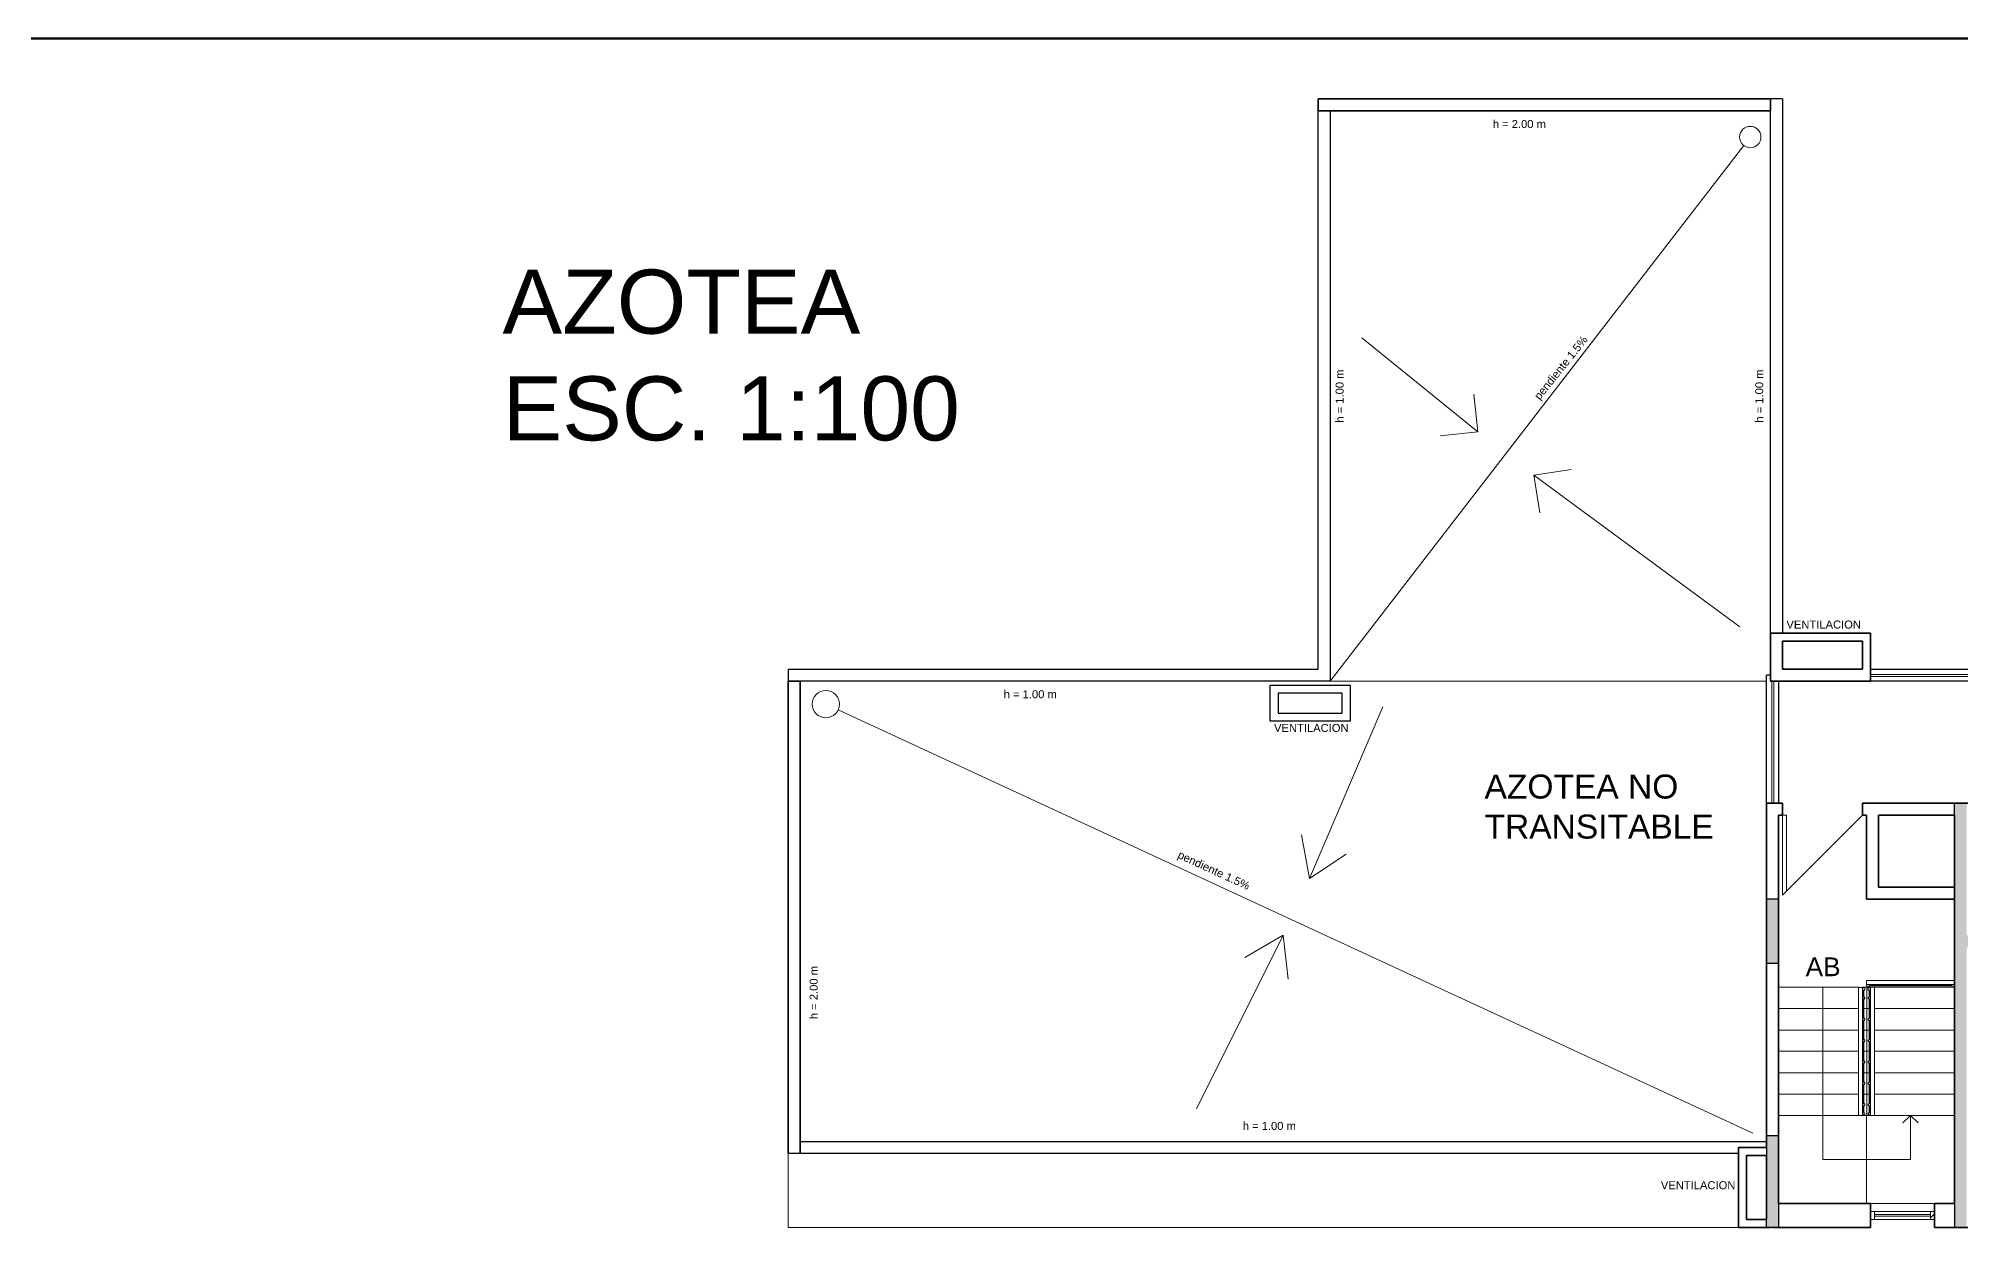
# Model space of a CAD drawing. Header units: metres. Extents: x 42 to 294, y -52 to 32.
# Drawn here: x 167.79 to 191.81, y -11.51 to 3.34 of the extents above; entities that cross this region are included whole.
import ezdxf

# ---------------------------------------------------------------- set-up
doc = ezdxf.new("R2010")
doc.units = ezdxf.units.M
doc.header["$LTSCALE"] = 0.15
doc.layers.get('0').update_dxf_attribs({"lineweight": 20})
for name, color, linetype, lineweight in [('A-DOORSYM', 1, 'Continuous', 9), ('A-FLORHRM', 1, 'Continuous', 9), ('A-FLOROTM', 6, 'Continuous', 13), ('A-FLORSTM', 2, 'Continuous', 9), ('A-WALL', 2, 'Continuous', 30), ('A-WALLCWM', 6, 'Continuous', 9), ('RECUADRO', 82, 'Continuous', 50)]:
    doc.layers.add(name, color=color, linetype=linetype, lineweight=lineweight)
doc.layers.add('Hatch', color=8, linetype='Continuous')
doc.styles.get("Standard").update_dxf_attribs({"font": 'arial.ttf', "height": 0.15})

# ---------------------------------------------------------------- blocks, each defined once
blk = doc.blocks.new('Barandilla - 30 mm-1-08 Azotea')
at = {"layer": 'A-FLORHRM'}
for p, q in [((0.015, 0.016), (-0.015, 0.016)), ((-0.015, 0.016), (-0.015, -0.014)), ((0.015, -0.014), (0.015, 0.016)), ((-0.015, -0.014), (0.015, -0.014))]:
    blk.add_line(p, q, dxfattribs=at)
blk = doc.blocks.new('Barandilla - 30 mm-2-08 Azotea')
at = {"layer": 'A-FLORHRM'}
for points in [[(-0.015, 0), (-0.015, 0.004), (-0.013, 0.007), (-0.011, 0.01), (-0.009, 0.012), (-0.005, 0.014), (-0.002, 0.015), (0.002, 0.015), (0.005, 0.014), (0.009, 0.012), (0.011, 0.01), (0.013, 0.007), (0.015, 0.004), (0.015, 0)], [(0.015, 0), (0.015, -0.004), (0.013, -0.007), (0.011, -0.01), (0.009, -0.012), (0.005, -0.014), (0.002, -0.015), (-0.002, -0.015), (-0.005, -0.014), (-0.009, -0.012), (-0.011, -0.01), (-0.013, -0.007), (-0.015, -0.004), (-0.015, 0)]]:
    blk.add_lwpolyline(points, dxfattribs=at)
blk = doc.blocks.new('Barandilla - 30 mm-3-08 Azotea')
at = {"layer": 'A-FLORHRM'}
for points in [[(-0.015, 0), (-0.015, 0.004), (-0.013, 0.007), (-0.011, 0.01), (-0.009, 0.012), (-0.005, 0.014), (-0.002, 0.015), (0.002, 0.015), (0.005, 0.014), (0.009, 0.012), (0.011, 0.01), (0.013, 0.007), (0.015, 0.004), (0.015, 0)], [(0.015, 0), (0.015, -0.004), (0.013, -0.007), (0.011, -0.01), (0.009, -0.012), (0.005, -0.014), (0.002, -0.015), (-0.002, -0.015), (-0.005, -0.014), (-0.009, -0.012), (-0.011, -0.01), (-0.013, -0.007), (-0.015, -0.004), (-0.015, 0)]]:
    blk.add_lwpolyline(points, dxfattribs=at)
blk = doc.blocks.new('Barandilla - 30 mm-4-08 Azotea')
at = {"layer": 'A-FLORHRM'}
for points in [[(-0.015, 0), (-0.015, 0.004), (-0.013, 0.007), (-0.011, 0.01), (-0.009, 0.012), (-0.005, 0.014), (-0.002, 0.015), (0.002, 0.015), (0.005, 0.014), (0.009, 0.012), (0.011, 0.01), (0.013, 0.007), (0.015, 0.004), (0.015, 0)], [(0.015, 0), (0.015, -0.004), (0.013, -0.007), (0.011, -0.01), (0.009, -0.012), (0.005, -0.014), (0.002, -0.015), (-0.002, -0.015), (-0.005, -0.014), (-0.009, -0.012), (-0.011, -0.01), (-0.013, -0.007), (-0.015, -0.004), (-0.015, 0)]]:
    blk.add_lwpolyline(points, dxfattribs=at)
blk = doc.blocks.new('Barandilla - 30 mm-5-08 Azotea')
at = {"layer": 'A-FLORHRM'}
for points in [[(-0.015, 0), (-0.015, 0.004), (-0.013, 0.007), (-0.011, 0.01), (-0.009, 0.012), (-0.005, 0.014), (-0.002, 0.015), (0.002, 0.015), (0.005, 0.014), (0.009, 0.012), (0.011, 0.01), (0.013, 0.007), (0.015, 0.004), (0.015, 0)], [(0.015, 0), (0.015, -0.004), (0.013, -0.007), (0.011, -0.01), (0.009, -0.012), (0.005, -0.014), (0.002, -0.015), (-0.002, -0.015), (-0.005, -0.014), (-0.009, -0.012), (-0.011, -0.01), (-0.013, -0.007), (-0.015, -0.004), (-0.015, 0)]]:
    blk.add_lwpolyline(points, dxfattribs=at)
blk = doc.blocks.new('Barandilla - Barandilla-35-08 Azotea')
at = {"layer": 'A-FLORHRM'}
for p, q in [((16.434, 0.919), (16.484, 0.919)), ((16.434, 0.919), (16.434, -0.681)), ((16.484, 0.919), (16.484, 0.915)), ((16.484, 0.885), (16.484, -0.681)), ((16.496, 0.919), (16.496, 0.915)), ((16.496, 0.919), (16.501, 0.919)), ((16.496, 0.885), (16.496, 0.801)), ((16.496, 0.771), (16.496, 0.534)), ((16.501, 0.919), (16.501, 0.915)), ((16.501, 0.885), (16.501, 0.801)), ((16.501, 0.771), (16.501, 0.534)), ((16.496, 0.505), (16.496, 0.267)), ((16.501, 0.505), (16.501, 0.267)), ((16.496, 0.238), (16.496, 0.001)), ((16.501, 0.238), (16.501, 0.001)), ((16.496, -0.029), (16.496, -0.266)), ((16.501, -0.029), (16.501, -0.266)), ((16.496, -0.296), (16.496, -0.533)), ((16.501, -0.296), (16.501, -0.533)), ((16.484, -0.681), (16.434, -0.681)), ((16.496, -0.562), (16.496, -0.646)), ((16.496, -0.675), (16.496, -0.681)), ((16.501, -0.681), (16.496, -0.681)), ((16.501, -0.562), (16.501, -0.646)), ((16.501, -0.675), (16.501, -0.681))]:
    blk.add_line(p, q, dxfattribs=at)
at = {"layer": 'A-FLORHRM', "extrusion": (0, 0, -1), "zscale": -1}
for name, p in [('Barandilla - 30 mm-1-08 Azotea', (-16.499, 0.899)), ('Barandilla - 30 mm-3-08 Azotea', (-16.499, 0.786)), ('Barandilla - 30 mm-4-08 Azotea', (-16.499, 0.519)), ('Barandilla - 30 mm-5-08 Azotea', (-16.499, 0.253)), ('Barandilla - 30 mm-5-08 Azotea', (-16.499, -0.014)), ('Barandilla - 30 mm-5-08 Azotea', (-16.499, -0.281)), ('Barandilla - 30 mm-5-08 Azotea', (-16.499, -0.548)), ('Barandilla - 30 mm-2-08 Azotea', (-16.499, -0.661))]:
    blk.add_blockref(name, p, dxfattribs=at)
blk = doc.blocks.new('Barandilla - 30 mm-9-08 Azotea')
at = {"layer": 'A-FLORHRM'}
for p, q in [((0.015, 0.016), (-0.015, 0.016)), ((-0.015, 0.016), (-0.015, -0.014)), ((0.015, -0.014), (0.015, 0.016)), ((-0.015, -0.014), (0.015, -0.014))]:
    blk.add_line(p, q, dxfattribs=at)
blk = doc.blocks.new('Barandilla - 30 mm-10-08 Azotea')
at = {"layer": 'A-FLORHRM'}
for points in [[(-0.015, 0), (-0.015, 0.004), (-0.013, 0.007), (-0.011, 0.01), (-0.009, 0.012), (-0.005, 0.014), (-0.002, 0.015), (0.002, 0.015), (0.005, 0.014), (0.009, 0.012), (0.011, 0.01), (0.013, 0.007), (0.015, 0.004), (0.015, 0)], [(0.015, 0), (0.015, -0.004), (0.013, -0.007), (0.011, -0.01), (0.009, -0.012), (0.005, -0.014), (0.002, -0.015), (-0.002, -0.015), (-0.005, -0.014), (-0.009, -0.012), (-0.011, -0.01), (-0.013, -0.007), (-0.015, -0.004), (-0.015, 0)]]:
    blk.add_lwpolyline(points, dxfattribs=at)
blk = doc.blocks.new('Barandilla - 30 mm-8-08 Azotea')
at = {"layer": 'A-FLORHRM'}
for points in [[(-0.015, 0), (-0.015, 0.004), (-0.013, 0.007), (-0.011, 0.01), (-0.009, 0.012), (-0.005, 0.014), (-0.002, 0.015), (0.002, 0.015), (0.005, 0.014), (0.009, 0.012), (0.011, 0.01), (0.013, 0.007), (0.015, 0.004), (0.015, 0)], [(0.015, 0), (0.015, -0.004), (0.013, -0.007), (0.011, -0.01), (0.009, -0.012), (0.005, -0.014), (0.002, -0.015), (-0.002, -0.015), (-0.005, -0.014), (-0.009, -0.012), (-0.011, -0.01), (-0.013, -0.007), (-0.015, -0.004), (-0.015, 0)]]:
    blk.add_lwpolyline(points, dxfattribs=at)
blk = doc.blocks.new('Barandilla - 30 mm-7-08 Azotea')
at = {"layer": 'A-FLORHRM'}
for points in [[(-0.015, 0), (-0.015, 0.004), (-0.013, 0.007), (-0.011, 0.01), (-0.009, 0.012), (-0.005, 0.014), (-0.002, 0.015), (0.002, 0.015), (0.005, 0.014), (0.009, 0.012), (0.011, 0.01), (0.013, 0.007), (0.015, 0.004), (0.015, 0)], [(0.015, 0), (0.015, -0.004), (0.013, -0.007), (0.011, -0.01), (0.009, -0.012), (0.005, -0.014), (0.002, -0.015), (-0.002, -0.015), (-0.005, -0.014), (-0.009, -0.012), (-0.011, -0.01), (-0.013, -0.007), (-0.015, -0.004), (-0.015, 0)]]:
    blk.add_lwpolyline(points, dxfattribs=at)
blk = doc.blocks.new('Barandilla - 30 mm-6-08 Azotea')
at = {"layer": 'A-FLORHRM'}
for points in [[(-0.015, 0), (-0.015, 0.004), (-0.013, 0.007), (-0.011, 0.01), (-0.009, 0.012), (-0.005, 0.014), (-0.002, 0.015), (0.002, 0.015), (0.005, 0.014), (0.009, 0.012), (0.011, 0.01), (0.013, 0.007), (0.015, 0.004), (0.015, 0)], [(0.015, 0), (0.015, -0.004), (0.013, -0.007), (0.011, -0.01), (0.009, -0.012), (0.005, -0.014), (0.002, -0.015), (-0.002, -0.015), (-0.005, -0.014), (-0.009, -0.012), (-0.011, -0.01), (-0.013, -0.007), (-0.015, -0.004), (-0.015, 0)]]:
    blk.add_lwpolyline(points, dxfattribs=at)
blk = doc.blocks.new('Barandilla - Barandilla-27-08 Azotea')
at = {"layer": 'A-FLORHRM'}
for p, q in [((16.567, 0.919), (16.567, 0.915)), ((16.567, 0.885), (16.567, 0.801)), ((16.567, 0.771), (16.567, 0.534)), ((16.572, 0.919), (16.572, 0.915)), ((16.572, 0.885), (16.572, 0.801)), ((16.572, 0.771), (16.572, 0.534)), ((16.585, 0.919), (16.585, 0.915)), ((16.585, 0.885), (16.585, -0.681)), ((16.635, 0.919), (16.635, -0.681)), ((16.567, 0.505), (16.567, 0.267)), ((16.572, 0.505), (16.572, 0.267)), ((16.567, 0.238), (16.567, 0.001)), ((16.572, 0.238), (16.572, 0.001)), ((16.567, -0.029), (16.567, -0.266)), ((16.572, -0.029), (16.572, -0.266)), ((16.567, -0.296), (16.567, -0.533)), ((16.572, -0.296), (16.572, -0.533)), ((16.567, -0.562), (16.567, -0.646)), ((16.567, -0.675), (16.567, -0.681)), ((16.572, -0.681), (16.567, -0.681)), ((16.572, -0.562), (16.572, -0.646)), ((16.572, -0.675), (16.572, -0.681)), ((16.635, -0.681), (16.585, -0.681))]:
    blk.add_line(p, q, dxfattribs=at)
for name, p in [('Barandilla - 30 mm-9-08 Azotea', (16.57, 0.899)), ('Barandilla - 30 mm-8-08 Azotea', (16.57, 0.786)), ('Barandilla - 30 mm-8-08 Azotea', (16.57, 0.519)), ('Barandilla - 30 mm-8-08 Azotea', (16.57, 0.253)), ('Barandilla - 30 mm-8-08 Azotea', (16.57, -0.014)), ('Barandilla - 30 mm-7-08 Azotea', (16.57, -0.281)), ('Barandilla - 30 mm-6-08 Azotea', (16.57, -0.548)), ('Barandilla - 30 mm-10-08 Azotea', (16.57, -0.661))]:
    blk.add_blockref(name, p, dxfattribs=at)
blk = doc.blocks.new('Montante rectangular - Montante rectangular - 5x10 cm Aluminio-31-08 Azotea')
at = {"layer": 'A-WALLCWM'}
h = blk.add_hatch(dxfattribs=at)
h.set_pattern_fill('FP1_1', color=256, style=0, pattern_type=2)
h.set_pattern_definition([(225, (0.166, -0.019), (0.25173, -0.25173), []), (225, (0.166, -0.4), (0.25173, -0.25173), [])])
h.paths.add_polyline_path([(-0.05, 0.05), (-0.05, -0.05), (0, -0.05), (0, 0.05)], flags=0)
at = {"layer": 'A-WALLCWM', "lineweight": 13}
for p, q in [((-0.05, 0.05), (-0.05, -0.05)), ((0, 0.05), (-0.05, 0.05)), ((0, -0.05), (0, 0.05)), ((-0.05, -0.05), (0, -0.05))]:
    blk.add_line(p, q, dxfattribs=at)
blk = doc.blocks.new('Barandilla - 30 mm-0-08 Azotea')
at = {"layer": 'A-FLORHRM'}
for p, q in [((0.015, 0.016), (-0.015, 0.016)), ((-0.015, 0.016), (-0.015, -0.014)), ((0.015, -0.014), (0.015, 0.016)), ((-0.015, -0.014), (0.015, -0.014))]:
    blk.add_line(p, q, dxfattribs=at)
blk = doc.blocks.new('Barandilla - 30 mm-17-08 Azotea')
at = {"layer": 'A-FLORHRM'}
for start, end in [(0, 180), (180, 360)]:
    blk.add_arc((0, 0), 0.015, start, end, dxfattribs=at)
blk = doc.blocks.new('Barandilla - Barandilla-34-08 Azotea')
at = {"layer": 'A-FLORHRM'}
for p, q in [((16.534, 1.004), (16.534, 0.954)), ((17.634, 1.004), (16.534, 1.004)), ((16.534, 0.954), (16.538, 0.954)), ((16.534, 0.942), (16.534, 0.937)), ((16.538, 0.942), (16.534, 0.942)), ((16.534, 0.937), (16.538, 0.937)), ((16.568, 0.954), (17.614, 0.954)), ((17.599, 0.942), (16.568, 0.942)), ((16.568, 0.937), (17.599, 0.937)), ((17.614, 0.954), (17.634, 0.954)), ((17.634, 0.942), (17.628, 0.942)), ((17.628, 0.937), (17.634, 0.937))]:
    blk.add_line(p, q, dxfattribs=at)
at = {"layer": 'A-FLORHRM', "rotation": 89.99999999999982}
for name, p in [('Barandilla - 30 mm-0-08 Azotea', (16.554, 0.939)), ('Barandilla - 30 mm-17-08 Azotea', (17.614, 0.939))]:
    blk.add_blockref(name, p, dxfattribs=at)
blk = doc.blocks.new('Panel de sistema - Acristalado-26-08 Azotea')
at = {"layer": 'A-WALLCWM'}
for p, q in [((0.35, 0.01), (-0.35, 0.01)), ((-0.35, 0.01), (-0.35, -0.01)), ((0.35, -0.01), (0.35, 0.01)), ((-0.35, -0.01), (0.35, -0.01))]:
    blk.add_line(p, q, dxfattribs=at)
blk = doc.blocks.new('Montante rectangular - Montante rectangular - 5x10 cm Aluminio-28-08 Azotea')
at = {"layer": 'A-WALLCWM'}
h = blk.add_hatch(dxfattribs=at)
h.set_pattern_fill('FP1_2', color=256, style=0, pattern_type=2)
h.set_pattern_definition([(315, (-0.174, -0.019), (0.25173, 0.25173), []), (315, (-0.174, -0.4), (0.25173, 0.25173), [])])
h.paths.add_polyline_path([(-0.05, 0.05), (0, 0.05), (0, -0.05), (-0.05, -0.05)], flags=0)
at = {"layer": 'A-WALLCWM', "lineweight": 13}
for p, q in [((-0.05, 0.05), (0, 0.05)), ((-0.05, -0.05), (-0.05, 0.05)), ((0, 0.05), (0, -0.05)), ((0, -0.05), (-0.05, -0.05))]:
    blk.add_line(p, q, dxfattribs=at)
blk = doc.blocks.new('Montante rectangular - Montante rectangular - 5x10 cm Aluminio-29-08 Azotea')
at = {"layer": 'A-WALLCWM'}
for p, q in [((17.334, -1.881), (16.634, -1.881)), ((17.334, -1.981), (16.634, -1.981))]:
    blk.add_line(p, q, dxfattribs=at)
blk = doc.blocks.new('Barandilla - Barandilla-22-08 Azotea')
at = {"layer": 'A-FLORHRM'}
for p, q in [((15.377, 4.744), (15.352, 4.744)), ((15.352, 4.744), (15.352, 3.219)), ((15.377, 3.219), (15.377, 4.744)), ((15.352, 3.219), (15.377, 3.219))]:
    blk.add_line(p, q, dxfattribs=at)
blk = doc.blocks.new('Barandilla - Barandilla-24-08 Azotea')
at = {"layer": 'A-FLORHRM'}
for p, q in [((16.584, 4.826), (16.584, 4.801)), ((21.374, 4.826), (16.584, 4.826)), ((21.374, 4.801), (21.374, 4.826)), ((16.584, 4.801), (21.374, 4.801))]:
    blk.add_line(p, q, dxfattribs=at)

msp = doc.modelspace()

# ---------------------------------------------------------------- hatches: boundary and pattern name
at = {"layer": 'Hatch'}
msp.add_hatch(color=256, dxfattribs=at).paths.add_polyline_path([(195.182, -7.863), (195.182, -6.363), (195.182, -6.213), (195.032, -6.213), (195.032, -6.363), (195.032, -7.863), (193.532, -7.863), (193.532, -6.363), (193.532, -6.213), (193.382, -6.213), (193.382, -6.363), (193.382, -7.863), (191.882, -7.863), (191.882, -6.363), (191.882, -6.213), (191.732, -6.213), (191.732, -6.363), (191.732, -7.263), (191.732, -7.413), (191.732, -11.213), (191.732, -11.513), (191.882, -11.513), (191.882, -11.213), (191.882, -8.013), (195.182, -8.013)])
at = {"layer": 'Hatch', "ltscale": 0.2}
for points in [[(189.532, -7.413), (189.382, -7.413), (189.382, -8.213), (189.532, -8.213)], [(189.532, -10.713), (189.532, -10.363), (189.382, -10.363), (189.382, -10.713), (189.382, -11.513), (189.532, -11.513)]]:
    msp.add_hatch(color=256, dxfattribs=at).paths.add_polyline_path(points)

# ---------------------------------------------------------------- linework, layer by layer
for p, q in [((183.932, -4.688), (189.097, 2.003)), ((184.325, -0.401), (185.776, -1.575)), ((185.776, -1.575), (185.725, -1.103)), ((185.776, -1.575), (185.303, -1.624)), ((186.476, -2.116), (186.946, -2.045)), ((189.048, -4.008), (186.476, -2.116)), ((186.476, -2.116), (186.549, -2.586)), ((183.932, -4.688), (189.382, -4.688)), ((183.67, -7.153), (184.588, -5.011)), ((189.211, -10.337), (177.783, -5.046)), ((183.67, -7.153), (183.574, -6.61)), ((183.67, -7.153), (184.129, -6.848)), ((183.341, -7.863), (182.26, -10.031)), ((183.341, -7.863), (182.865, -8.141)), ((183.341, -7.863), (183.406, -8.41))]:
    msp.add_line(p, q)
for centre, radius in [((189.179, 2.109), 0.134), ((177.629, -4.975), 0.17)]:
    msp.add_circle(centre, radius)
at = {"layer": 'A-DOORSYM', "lineweight": 13}
for p, q in [((189.582, -6.363), (189.582, -7.363)), ((189.582, -7.363), (190.582, -6.363)), ((189.582, -7.363), (190.582, -6.363)), ((189.632, -6.363), (189.582, -6.363)), ((189.632, -6.363), (189.632, -7.313))]:
    msp.add_line(p, q, dxfattribs=at)
at = {"layer": 'A-FLOROTM'}
for p, q in [((190.582, -8.513), (190.594, -8.513)), ((190.599, -8.513), (191.732, -8.513)), ((177.157, -10.588), (177.157, -11.513)), ((177.157, -11.513), (189.032, -11.513))]:
    msp.add_line(p, q, dxfattribs=at)
at = {"layer": 'A-FLORSTM'}
for p, q in [((189.537, -10.113), (189.537, -8.513)), ((190.087, -10.113), (190.087, -8.513)), ((190.637, -10.113), (190.637, -8.513)), ((190.532, -8.78), (189.537, -8.78)), ((190.594, -8.78), (190.582, -8.78)), ((190.637, -8.78), (190.599, -8.78)), ((190.637, -8.78), (190.665, -8.78)), ((190.67, -8.78), (190.683, -8.78)), ((190.733, -8.78), (191.732, -8.78)), ((190.532, -9.047), (189.537, -9.047)), ((190.594, -9.047), (190.582, -9.047)), ((190.637, -9.047), (190.599, -9.047)), ((190.637, -9.047), (190.665, -9.047)), ((190.67, -9.047), (190.683, -9.047)), ((190.733, -9.047), (191.732, -9.047)), ((190.532, -9.313), (189.537, -9.313)), ((190.594, -9.313), (190.582, -9.313)), ((190.637, -9.313), (190.599, -9.313)), ((190.637, -9.313), (190.665, -9.313)), ((190.67, -9.313), (190.683, -9.313)), ((190.733, -9.313), (191.732, -9.313)), ((190.532, -9.58), (189.537, -9.58)), ((190.594, -9.58), (190.582, -9.58)), ((190.637, -9.58), (190.599, -9.58)), ((190.637, -9.58), (190.665, -9.58)), ((190.67, -9.58), (190.683, -9.58)), ((190.733, -9.58), (191.732, -9.58)), ((190.532, -9.847), (189.537, -9.847)), ((190.594, -9.847), (190.582, -9.847)), ((190.637, -9.847), (190.599, -9.847)), ((190.637, -9.847), (190.665, -9.847)), ((190.67, -9.847), (190.683, -9.847)), ((190.733, -9.847), (191.732, -9.847)), ((190.532, -10.113), (189.537, -10.113)), ((189.537, -11.213), (189.537, -10.113)), ((190.087, -10.113), (190.087, -10.663)), ((190.594, -10.113), (190.582, -10.113)), ((190.637, -10.113), (190.599, -10.113)), ((190.632, -10.113), (190.632, -11.213)), ((190.637, -10.113), (190.665, -10.113)), ((190.67, -10.113), (190.683, -10.113)), ((190.733, -10.113), (191.732, -10.113)), ((191.087, -10.208), (191.182, -10.113)), ((191.276, -10.208), (191.182, -10.113)), ((191.182, -10.663), (191.182, -10.113)), ((190.087, -10.663), (191.182, -10.663)), ((191.482, -11.213), (190.682, -11.213))]:
    msp.add_line(p, q, dxfattribs=at)
at = {"layer": 'A-WALL', "lineweight": 35}
for p, q in [((189.432, 2.587), (183.782, 2.587)), ((183.782, 2.587), (183.782, 2.437)), ((183.782, 2.437), (189.432, 2.437)), ((189.432, 2.437), (189.432, 2.587)), ((189.432, -4.088), (189.432, -4.688)), ((190.682, -4.088), (189.432, -4.088)), ((189.582, -4.538), (189.582, -4.188)), ((189.582, -4.188), (190.582, -4.188)), ((190.582, -4.188), (190.582, -4.538)), ((190.682, -4.688), (190.682, -4.088)), ((190.582, -4.538), (189.582, -4.538)), ((177.157, -4.688), (177.157, -10.588)), ((177.307, -4.688), (177.157, -4.688)), ((177.307, -10.588), (177.307, -4.688)), ((189.432, -4.688), (190.682, -4.688)), ((189.582, -6.213), (189.382, -6.213)), ((189.382, -6.213), (189.382, -10.513)), ((189.582, -6.363), (189.582, -6.213)), ((196.732, -6.213), (190.582, -6.213)), ((190.582, -6.213), (190.582, -6.363)), ((189.532, -11.213), (189.532, -6.363)), ((189.532, -6.363), (189.582, -6.363)), ((190.582, -6.363), (190.632, -6.363)), ((190.632, -6.363), (190.632, -7.413)), ((190.782, -6.363), (191.732, -6.363)), ((190.782, -7.263), (190.782, -6.363)), ((191.732, -6.363), (191.732, -7.263)), ((190.632, -7.413), (191.732, -7.413)), ((191.732, -7.263), (190.782, -7.263)), ((191.732, -7.413), (191.732, -11.213)), ((189.032, -10.513), (189.032, -11.513)), ((189.382, -10.513), (189.032, -10.513)), ((189.132, -11.413), (189.132, -10.613)), ((189.132, -10.613), (189.382, -10.613)), ((189.382, -10.613), (189.382, -11.213)), ((189.382, -11.215), (189.382, -11.413)), ((190.682, -11.213), (189.532, -11.213)), ((190.682, -11.513), (190.682, -11.213)), ((191.732, -11.213), (191.482, -11.213)), ((191.482, -11.213), (191.482, -11.513)), ((189.032, -11.513), (189.432, -11.513)), ((189.382, -11.413), (189.132, -11.413)), ((189.382, -11.513), (189.382, -11.515)), ((189.457, -11.513), (190.682, -11.513)), ((191.482, -11.513), (192.344, -11.513))]:
    msp.add_line(p, q, dxfattribs=at)
at = {"layer": 'A-WALL'}
for p, q in [((183.782, -4.538), (183.782, 2.437)), ((183.932, 2.437), (183.932, -4.688)), ((189.582, 2.587), (189.432, 2.587)), ((189.432, -4.088), (189.432, 2.437)), ((189.582, 2.587), (189.582, -4.088)), ((177.157, -4.538), (183.782, -4.538)), ((177.157, -4.538), (177.157, -4.688)), ((190.682, -4.538), (195.472, -4.538)), ((183.932, -4.688), (177.307, -4.688)), ((183.182, -5.188), (183.182, -4.738)), ((183.182, -4.738), (184.182, -4.738)), ((184.182, -4.738), (184.182, -5.188)), ((189.382, -6.213), (189.382, -4.613)), ((189.432, -4.613), (189.382, -4.613)), ((189.532, -4.688), (189.532, -6.213)), ((195.472, -4.688), (190.682, -4.688)), ((183.282, -4.838), (183.282, -5.088)), ((184.082, -4.838), (183.282, -4.838)), ((184.082, -5.088), (184.082, -4.838)), ((184.182, -5.188), (183.182, -5.188)), ((183.282, -5.088), (184.082, -5.088)), ((177.307, -10.438), (189.382, -10.438)), ((189.032, -10.588), (177.157, -10.588))]:
    msp.add_line(p, q, dxfattribs=at)
at = {"layer": 'A-WALL', "lineweight": 13}
msp.add_line((189.432, -11.513), (189.457, -11.513), dxfattribs=at)
at = {"layer": 'Hatch'}
for p, q in [((191.732, -6.363), (191.732, -6.213)), ((191.732, -6.363), (191.732, -6.213)), ((191.732, -7.413), (191.732, -7.263)), ((191.732, -7.263), (191.732, -11.213)), ((191.732, -7.413), (191.732, -7.263)), ((191.732, -11.213), (191.732, -11.513)), ((191.732, -11.213), (191.732, -11.513))]:
    msp.add_line(p, q, dxfattribs=at)
at = {"layer": 'Hatch', "ltscale": 0.2}
for p, q in [((189.532, -7.413), (189.382, -7.413)), ((189.382, -7.413), (189.382, -8.213)), ((189.532, -8.213), (189.532, -7.413)), ((189.382, -8.213), (189.532, -8.213)), ((189.382, -10.363), (189.532, -10.363)), ((189.382, -10.363), (189.382, -10.713)), ((189.532, -10.363), (189.532, -10.713)), ((189.382, -11.513), (189.382, -10.713)), ((189.532, -10.713), (189.532, -11.513)), ((189.532, -11.513), (189.382, -11.513))]:
    msp.add_line(p, q, dxfattribs=at)
at = {"layer": 'RECUADRO', "ltscale": 0.1}
for p, q in [((125.791, 3.341), (167.791, 3.341)), ((167.791, 3.341), (209.791, 3.341))]:
    msp.add_line(p, q, dxfattribs=at)

# ---------------------------------------------------------------- block references
at = {"layer": 'A-FLORHRM'}
for name in ['Barandilla - Barandilla-22-08 Azotea', 'Barandilla - Barandilla-24-08 Azotea', 'Barandilla - Barandilla-34-08 Azotea', 'Barandilla - Barandilla-27-08 Azotea']:
    msp.add_blockref(name, (174.098, -9.433), dxfattribs=at)
at = {"layer": 'A-WALLCWM', "rotation": 180}
msp.add_blockref('Montante rectangular - Montante rectangular - 5x10 cm Aluminio-31-08 Azotea', (190.682, -11.363), dxfattribs=at)
at = {"layer": 'A-WALLCWM'}
for name, p in [('Montante rectangular - Montante rectangular - 5x10 cm Aluminio-29-08 Azotea', (174.098, -9.433)), ('Panel de sistema - Acristalado-26-08 Azotea', (191.082, -11.363))]:
    msp.add_blockref(name, p, dxfattribs=at)
at = {"layer": 'A-WALLCWM', "extrusion": (0, 0, -1), "rotation": 180}
msp.add_blockref('Montante rectangular - Montante rectangular - 5x10 cm Aluminio-28-08 Azotea', (-191.482, -11.363), dxfattribs=at)

# ---------------------------------------------------------------- texts
at = {"ltscale": 0.1, "attachment_point": 1}
for s, insert, char_height, width in [('{\\fArial|b0|i0|c0|p34;h = 2.00 m}', (185.962, 2.322), 0.1, 0.86767), ('VENTILACION', (189.631, -3.931), 0.1, 2.14772), ('{\\fArial|b0|i0|c0|p34;h = 1.00 m}', (179.851, -4.802), 0.1, 0.86767), ('VENTILACION', (183.229, -5.223), 0.1, 2.14772), ('{\\fArial|b0|i0|c0|p34;AZOTEA NO \\PTRANSITABLE}', (185.859, -5.855), 0.3, 2.84502), ('{\\fArial|b0|i0|c0|p34;h = 1.00 m}', (182.838, -10.195), 0.1, 0.86767), ('VENTILACION', (188.062, -10.936), 0.1, 2.14772)]:
    msp.add_mtext(s, dxfattribs=dict(at, insert=insert, char_height=char_height, width=width))
at = {"ltscale": 0.1, "char_height": 0.1, "attachment_point": 1}
for s, insert, width, rotation in [('{\\fArial|b0|i0|c0|p34;pendiente 1.5%}', (186.47, -1.12), 0.96335, 51.2725), ('{\\fArial|b0|i0|c0|p34;h = 1.00 m}', (183.998, -1.459), 0.86767, 90), ('{\\fArial|b0|i0|c0|p34;h = 1.00 m}', (189.241, -1.459), 0.86767, 90), ('{\\fArial|b0|i0|c0|p34;pendiente 1.5%}', (182.058, -6.802), 0.96335, 335.1758), ('{\\fArial|b0|i0|c0|p34;h = 2.00 m}', (177.427, -8.911), 0.86767, 90)]:
    msp.add_mtext(s, dxfattribs=dict(at, insert=insert, width=width, rotation=rotation))
at = {"layer": 'RECUADRO', "ltscale": 0.1, "insert": (173.589, 0.453), "char_height": 0.8, "width": 25.93368, "attachment_point": 1}
msp.add_mtext('AZOTEA       \\PESC. 1:100', dxfattribs=at)

# ---------------------------------------------------------------- next in the draw order: texts
at = {"layer": 'A-FLORSTM', "insert": (189.871, -8.14), "char_height": 0.2342, "width": 0.51875, "attachment_point": 1, "line_spacing_factor": 0.938532, "bg_fill": 3, "box_fill_scale": 1.25, "bg_fill_color": 0, "bg_fill_transparency": 0}
msp.add_mtext('\\fArial|b0|i0|c0|p34|;AB', dxfattribs=at)

# ---------------------------------------------------------------- next in the draw order: linework, layer by layer
at = {"layer": 'A-FLOROTM'}
msp.add_line((189.532, -8.513), (190.532, -8.513), dxfattribs=at)

# ---------------------------------------------------------------- next in the draw order: block references
at = {"layer": 'A-FLORHRM'}
msp.add_blockref('Barandilla - Barandilla-35-08 Azotea', (174.098, -9.433), dxfattribs=at)

doc.saveas('drawing.dxf')
